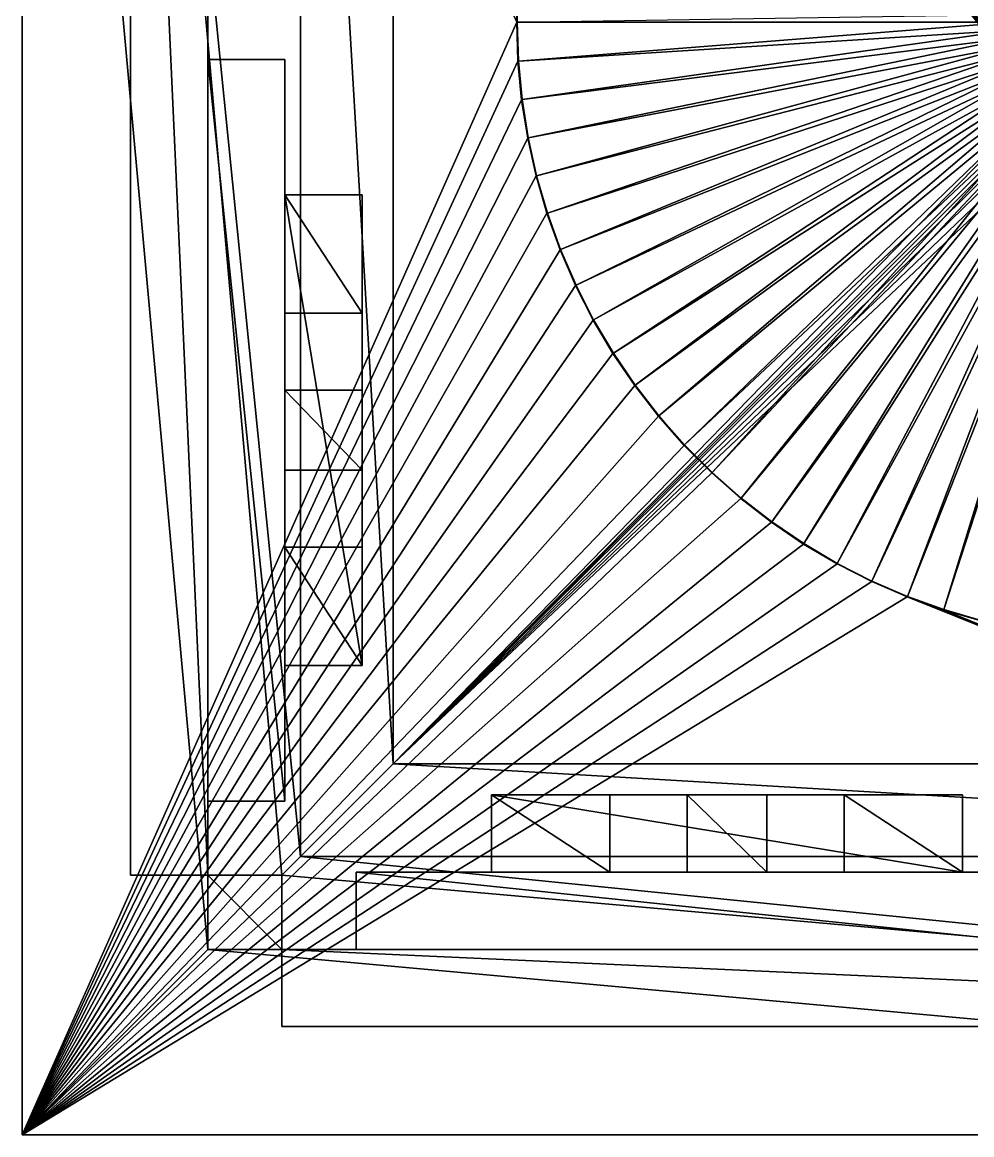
# Model space of a CAD drawing. Header units: metres. Extents: x -2.4 to 26.4, y -2.4 to 26.4.
# Drawn here: x -2.4 to 9.89, y -2.4 to 12 of the extents above; entities that cross this region are included whole.
import ezdxf

# ---------------------------------------------------------------- set-up
doc = ezdxf.new("R2010")
doc.units = ezdxf.units.M

msp = doc.modelspace()

# ---------------------------------------------------------------- linework, layer by layer
for points in [[(-2.4, -2.4), (-2.4, -2.4, 2.4), (-2.4, 26.4)], [(-2.4, 26.4), (-2.4, -2.4, 2.4), (-2.4, 26.4, 2.4)], [(-2.4, -2.4), (-2.4, 26.4), (4, 12)], [(4, 12), (-2.4, 26.4), (4.01579, 12.5023)], [(-2.4, 26.4, 2.4), (-2.4, -2.4, 2.4), (0, 0, 3.6)], [(0, 24, 3.6), (-2.4, 26.4, 2.4), (0, 0, 3.6)], [(0, 0, 3.6), (0, 1.92, 3.6), (0, 24, 3.6)], [(0, 1.92, 3.6), (0, 11.52, 3.6), (0, 24, 3.6)], [(0, 11.52, 3.6), (0, 12.48, 3.6), (0, 24, 3.6)], [(-1, 0.96, 36.742901), (-1, 23.040001, 36.742901), (0, 0.96, 36.742901)], [(0, 0.96, 36.742901), (-1, 23.040001, 36.742901), (0, 23.040001, 36.742901)], [(-1, 23.040001, 40), (-1, 0.96, 40), (0.96, 0.96, 40)], [(1.2, 1.2, 40), (-1, 23.040001, 40), (0.96, 0.96, 40)], [(1.2, 1.2, 40), (1.2, 22.799999, 40), (-1, 23.040001, 40)], [(-1, 0.96, 36.742901), (-1, 0.96, 40), (-1, 23.040001, 36.742901)], [(-1, 23.040001, 36.742901), (-1, 0.96, 40), (-1, 23.040001, 40)], [(0, 23.040001, 36.742901), (0, 11.52, 36.742901), (0, 1.92, 36.742901)], [(0, 23.040001, 36.742901), (0, 1.92, 36.742901), (0, 0.96, 36.742901)], [(0, 12.48, 36.742901), (0, 11.52, 36.742901), (0, 23.040001, 36.742901)], [(1.2, 1.2, 40), (1.2, 1.2, 41.599998), (1.2, 22.799999, 40)], [(1.2, 22.799999, 40), (1.2, 1.2, 41.599998), (1.2, 22.799999, 41.599998)], [(1.2, 22.799999, 41.599998), (1.2, 1.2, 41.599998), (2.4, 2.4, 41.599998)], [(2.4, 2.4, 41.599998), (2.4, 21.6, 41.599998), (1.2, 22.799999, 41.599998)], [(2.4, 2.4, 41.599998), (2.4, 2.4, 43.200001), (2.4, 21.6, 41.599998)], [(2.4, 21.6, 41.599998), (2.4, 2.4, 43.200001), (2.4, 21.6, 43.200001)], [(2.4, 21.6, 43.200001), (2.4, 2.4, 43.200001), (10.7672, 10.9801, 44.594501)], [(10.6491, 11.1427, 44.574799), (10.5979, 11.2292, 44.566299), (2.4, 21.6, 43.200001)], [(2.4, 21.6, 43.200001), (10.7672, 10.9801, 44.594501), (10.7056, 11.0595, 44.584301)], [(10.5523, 11.3188, 44.558701), (2.4, 21.6, 43.200001), (10.5979, 11.2292, 44.566299)], [(10.5124, 11.411, 44.552101), (2.4, 21.6, 43.200001), (10.5523, 11.3188, 44.558701)], [(10.4783, 11.5056, 44.546398), (2.4, 21.6, 43.200001), (10.5124, 11.411, 44.552101)], [(10.4503, 11.6021, 44.541698), (2.4, 21.6, 43.200001), (10.4783, 11.5056, 44.546398)], [(10.4283, 11.7002, 44.538101), (2.4, 21.6, 43.200001), (10.4503, 11.6021, 44.541698)], [(10.4126, 11.7995, 44.5354), (2.4, 21.6, 43.200001), (10.4283, 11.7002, 44.538101)], [(10.4032, 11.8995, 44.533901), (2.4, 21.6, 43.200001), (10.4126, 11.7995, 44.5354)], [(10.4, 12, 44.533298), (2.4, 21.6, 43.200001), (10.4032, 11.8995, 44.533901)], [(10.4032, 12.1005, 44.533901), (2.4, 21.6, 43.200001), (10.4, 12, 44.533298)], [(10.7056, 11.0595, 44.584301), (10.6491, 11.1427, 44.574799), (2.4, 21.6, 43.200001)], [(0, 12.48, 3.6), (0, 11.52, 36.742901), (0, 12.48, 36.742901)], [(0, 11.52, 36.742901), (0, 12.48, 3.6), (0, 11.52, 3.6)], [(4.01579, 12.5023), (4.01579, 12.5023, 33.200001), (4, 12, 33.200001)], [(4, 12), (4.01579, 12.5023), (4, 12, 33.200001)], [(4.01579, 12.5023, 33.200001), (4.00667, 12, 33.200001), (4, 12, 33.200001)], [(4.01579, 12.5023, 33.200001), (4.00667, 12.0001, 33.200001), (4.00667, 12, 33.200001)], [(4.00667, 12.0001, 33.200001), (10.4032, 12.1005, 42.790001), (10.4, 12, 42.790001)], [(-2.4, -2.4), (4, 12), (4.01579, 11.4977)], [(4, 12, 33.200001), (4.01579, 11.4977, 33.200001), (4.01579, 11.4977)], [(4, 12), (4, 12, 33.200001), (4.01579, 11.4977)], [(4.00667, 12, 33.200001), (4.01579, 11.4977, 33.200001), (4, 12, 33.200001)], [(4.00667, 12, 33.200001), (4.00667, 12.0001, 33.200001), (10.4, 12, 42.790001)], [(4.02244, 11.4982, 33.200001), (4.01579, 11.4977, 33.200001), (4.00667, 12, 33.200001)], [(10.4, 12, 42.790001), (4.02244, 11.4982, 33.200001), (4.00667, 12, 33.200001)], [(10.4, 12, 42.790001), (10.4032, 11.8995, 42.790001), (4.02244, 11.4981, 33.200001)], [(4.02244, 11.4982, 33.200001), (10.4, 12, 42.790001), (4.02244, 11.4981, 33.200001)], [(10.4032, 11.8995, 42.790001), (4.06969, 10.9983, 33.200001), (4.02244, 11.4981, 33.200001)], [(4.06969, 10.9983, 33.200001), (10.4032, 11.8995, 42.790001), (4.0697, 10.9982, 33.200001)], [(10.4032, 11.8995, 42.790001), (10.4126, 11.7995, 42.790001), (4.0697, 10.9982, 33.200001)], [(10.4126, 11.7995, 42.790001), (4.14823, 10.5023, 33.200001), (4.0697, 10.9982, 33.200001)], [(4.14823, 10.5023, 33.200001), (10.4126, 11.7995, 42.790001), (4.14825, 10.5022, 33.200001)], [(10.4126, 11.7995, 42.790001), (10.4283, 11.7002, 42.790001), (4.14825, 10.5022, 33.200001)], [(10.4283, 11.7002, 42.790001), (4.25777, 10.0122, 33.200001), (4.14825, 10.5022, 33.200001)], [(4.25777, 10.0122, 33.200001), (10.4283, 11.7002, 42.790001), (4.25779, 10.0121, 33.200001)], [(10.4283, 11.7002, 42.790001), (10.4503, 11.6021, 42.790001), (4.25779, 10.0121, 33.200001)], [(10.4503, 11.6021, 42.790001), (4.39786, 9.53002, 33.200001), (4.25779, 10.0121, 33.200001)], [(4.39786, 9.53002, 33.200001), (10.4503, 11.6021, 42.790001), (4.39789, 9.52992, 33.200001)], [(10.4503, 11.6021, 42.790001), (10.4783, 11.5056, 42.790001), (4.39789, 9.52992, 33.200001)], [(-2.4, -2.4), (4.01579, 11.4977), (4.06308, 10.9973)], [(1, 11.52, 36.742901), (1, 1.92, 36.742901), (0, 11.52, 36.742901)], [(0, 11.52, 36.742901), (1, 1.92, 36.742901), (0, 1.92, 36.742901)], [(1, 11.52, 3.6), (1, 11.52, 36.742901), (0, 11.52, 36.742901)], [(0, 11.52, 3.6), (1, 11.52, 3.6), (0, 11.52, 36.742901)], [(1, 1.92, 3.6), (1, 11.52, 3.6), (0, 11.52, 3.6)], [(0, 1.92, 3.6), (1, 1.92, 3.6), (0, 11.52, 3.6)], [(1, 3.67238, 5.35238), (1, 11.52, 3.6), (1, 1.92, 3.6)], [(1, 9.76762, 5.35238), (1, 11.52, 3.6), (1, 3.67238, 5.35238)], [(1, 11.52, 36.742901), (1, 11.52, 3.6), (1, 9.76762, 11.4476)], [(1, 11.52, 36.742901), (1, 9.76762, 11.4476), (1, 9.76762, 13.2)], [(1, 11.52, 36.742901), (1, 9.76762, 13.2), (1, 9.76762, 19.2952)], [(1, 11.52, 36.742901), (1, 9.76762, 19.2952), (1, 9.76762, 21.0476)], [(1, 11.52, 36.742901), (1, 9.76762, 21.0476), (1, 9.76762, 27.1429)], [(1, 11.52, 36.742901), (1, 5.20413, 34.990501), (1, 1.92, 36.742901)], [(1, 11.52, 36.742901), (1, 6.20413, 34.990501), (1, 5.20413, 34.990501)], [(1, 7.23587, 34.990501), (1, 6.20413, 34.990501), (1, 11.52, 36.742901)], [(1, 11.52, 36.742901), (1, 9.76762, 27.1429), (1, 9.76762, 28.895201)], [(1, 11.52, 36.742901), (1, 9.76762, 28.895201), (1, 9.76762, 31.4429)], [(1, 9.76762, 34.990501), (1, 11.52, 36.742901), (1, 9.76762, 32.442902)], [(1, 11.52, 36.742901), (1, 9.76762, 31.4429), (1, 9.76762, 32.442902)], [(1, 11.52, 36.742901), (1, 9.76762, 34.990501), (1, 8.23587, 34.990501)], [(1, 11.52, 36.742901), (1, 8.23587, 34.990501), (1, 7.23587, 34.990501)], [(1, 9.76762, 11.4476), (1, 11.52, 3.6), (1, 9.76762, 5.35238)], [(4.02244, 11.4982, 33.200001), (4.02244, 11.4981, 33.200001), (4.01579, 11.4977, 33.200001)], [(4.02244, 11.4981, 33.200001), (4.06308, 10.9973, 33.200001), (4.01579, 11.4977, 33.200001)], [(4.01579, 11.4977, 33.200001), (4.06308, 10.9973, 33.200001), (4.06308, 10.9973)], [(4.01579, 11.4977), (4.01579, 11.4977, 33.200001), (4.06308, 10.9973)], [(4.06969, 10.9983, 33.200001), (4.06308, 10.9973, 33.200001), (4.02244, 11.4981, 33.200001)], [(10.4783, 11.5056, 42.790001), (4.56795, 9.05756, 33.200001), (4.39789, 9.52992, 33.200001)], [(4.56795, 9.05756, 33.200001), (10.4783, 11.5056, 42.790001), (4.56799, 9.05746, 33.200001)], [(10.4783, 11.5056, 42.790001), (10.5124, 11.411, 42.790001), (4.56799, 9.05746, 33.200001)], [(10.5124, 11.411, 42.790001), (4.76737, 8.5967, 33.200001), (4.56799, 9.05746, 33.200001)], [(4.76737, 8.5967, 33.200001), (10.5124, 11.411, 42.790001), (4.76742, 8.5966, 33.200001)], [(10.5124, 11.411, 42.790001), (10.5523, 11.3188, 42.790001), (4.76742, 8.5966, 33.200001)], [(10.5523, 11.3188, 42.790001), (4.99534, 8.14928, 33.200001), (4.76742, 8.5966, 33.200001)], [(4.99534, 8.14928, 33.200001), (10.5523, 11.3188, 42.790001), (4.99539, 8.14918, 33.200001)], [(10.5523, 11.3188, 42.790001), (10.5979, 11.2292, 42.790001), (4.99539, 8.14918, 33.200001)], [(10.5979, 11.2292, 42.790001), (5.25095, 7.71705, 33.200001), (4.99539, 8.14918, 33.200001)], [(5.25095, 7.71705, 33.200001), (10.5979, 11.2292, 42.790001), (5.25101, 7.71696, 33.200001)], [(10.5979, 11.2292, 42.790001), (10.6491, 11.1427, 42.790001), (5.25101, 7.71696, 33.200001)], [(10.6491, 11.1427, 42.790001), (5.5332, 7.30172, 33.200001), (5.25101, 7.71696, 33.200001)], [(5.5332, 7.30172, 33.200001), (10.6491, 11.1427, 42.790001), (5.53326, 7.30164, 33.200001)], [(10.6491, 11.1427, 42.790001), (10.7056, 11.0595, 42.790001), (5.53326, 7.30164, 33.200001)], [(-2.4, -2.4), (4.06308, 10.9973), (4.1417, 10.5009)], [(10.7672, 10.9801, 44.594501), (2.4, 2.4, 43.200001), (10.8336, 10.9047, 44.605598)], [(4.06969, 10.9983, 33.200001), (4.0697, 10.9982, 33.200001), (4.06308, 10.9973, 33.200001)], [(4.0697, 10.9982, 33.200001), (4.1417, 10.5009, 33.200001), (4.06308, 10.9973, 33.200001)], [(4.06308, 10.9973, 33.200001), (4.1417, 10.5009, 33.200001), (4.1417, 10.5009)], [(4.06308, 10.9973), (4.06308, 10.9973, 33.200001), (4.1417, 10.5009)], [(4.14823, 10.5023, 33.200001), (4.1417, 10.5009, 33.200001), (4.0697, 10.9982, 33.200001)], [(10.7056, 11.0595, 42.790001), (5.84097, 6.90494, 33.200001), (5.53326, 7.30164, 33.200001)], [(5.84097, 6.90494, 33.200001), (10.7056, 11.0595, 42.790001), (5.84103, 6.90486, 33.200001)], [(10.7056, 11.0595, 42.790001), (10.7672, 10.9801, 42.790001), (5.84103, 6.90486, 33.200001)], [(10.7672, 10.9801, 42.790001), (6.17304, 6.52827, 33.200001), (5.84103, 6.90486, 33.200001)], [(6.17304, 6.52827, 33.200001), (10.7672, 10.9801, 42.790001), (6.17311, 6.52819, 33.200001)], [(10.7672, 10.9801, 42.790001), (10.8336, 10.9047, 42.790001), (6.17311, 6.52819, 33.200001)], [(10.8336, 10.9047, 44.605598), (2.4, 2.4, 43.200001), (10.8692, 10.8692, 44.6115)], [(10.8692, 10.8692, 44.6115), (2.4, 2.4, 43.200001), (10.9047, 10.8336, 44.605598)], [(10.9047, 10.8336, 44.605598), (2.4, 2.4, 43.200001), (10.9801, 10.7672, 44.594501)], [(10.8336, 10.9047, 42.790001), (6.52819, 6.17311, 33.200001), (6.17311, 6.52819, 33.200001)], [(10.9047, 10.8336, 42.790001), (6.52819, 6.17311, 33.200001), (10.8336, 10.9047, 42.790001)], [(10.9047, 10.8336, 42.790001), (6.90478, 5.8411, 33.200001), (6.52819, 6.17311, 33.200001)], [(10.9047, 10.8336, 42.790001), (6.90486, 5.84103, 33.200001), (6.90478, 5.8411, 33.200001)], [(10.9801, 10.7672, 42.790001), (6.90486, 5.84103, 33.200001), (10.9047, 10.8336, 42.790001)], [(10.9801, 10.7672, 44.594501), (2.4, 2.4, 43.200001), (11.0595, 10.7056, 44.584301)], [(11.0595, 10.7056, 44.584301), (2.4, 2.4, 43.200001), (11.1427, 10.6491, 44.574799)], [(10.9801, 10.7672, 42.790001), (7.30155, 5.53332, 33.200001), (6.90486, 5.84103, 33.200001)], [(10.9801, 10.7672, 42.790001), (7.30164, 5.53326, 33.200001), (7.30155, 5.53332, 33.200001)], [(11.0595, 10.7056, 42.790001), (7.30164, 5.53326, 33.200001), (10.9801, 10.7672, 42.790001)], [(11.0595, 10.7056, 42.790001), (7.71687, 5.25106, 33.200001), (7.30164, 5.53326, 33.200001)], [(11.0595, 10.7056, 42.790001), (7.71696, 5.25101, 33.200001), (7.71687, 5.25106, 33.200001)], [(11.1427, 10.6491, 42.790001), (7.71696, 5.25101, 33.200001), (11.0595, 10.7056, 42.790001)], [(11.1427, 10.6491, 44.574799), (2.4, 2.4, 43.200001), (21.6, 2.4, 43.200001)], [(11.1427, 10.6491, 42.790001), (8.14909, 4.99544, 33.200001), (7.71696, 5.25101, 33.200001)], [(11.1427, 10.6491, 42.790001), (8.14918, 4.99539, 33.200001), (8.14909, 4.99544, 33.200001)], [(11.2292, 10.5979, 42.790001), (8.14918, 4.99539, 33.200001), (11.1427, 10.6491, 42.790001)], [(11.2292, 10.5979, 42.790001), (8.59651, 4.76746, 33.200001), (8.14918, 4.99539, 33.200001)], [(11.2292, 10.5979, 42.790001), (8.5966, 4.76742, 33.200001), (8.59651, 4.76746, 33.200001)], [(11.3188, 10.5523, 42.790001), (8.5966, 4.76742, 33.200001), (11.2292, 10.5979, 42.790001)], [(11.3188, 10.5523, 42.790001), (9.05736, 4.56803, 33.200001), (8.5966, 4.76742, 33.200001)], [(11.3188, 10.5523, 42.790001), (9.05746, 4.56799, 33.200001), (9.05736, 4.56803, 33.200001)], [(11.411, 10.5124, 42.790001), (9.05746, 4.56799, 33.200001), (11.3188, 10.5523, 42.790001)], [(11.411, 10.5124, 42.790001), (9.52983, 4.39792, 33.200001), (9.05746, 4.56799, 33.200001)], [(11.411, 10.5124, 42.790001), (9.52992, 4.39789, 33.200001), (9.52983, 4.39792, 33.200001)], [(11.5056, 10.4783, 42.790001), (9.52992, 4.39789, 33.200001), (11.411, 10.5124, 42.790001)], [(-2.4, -2.4), (4.1417, 10.5009), (4.25134, 10.0105)], [(4.14823, 10.5023, 33.200001), (4.14825, 10.5022, 33.200001), (4.1417, 10.5009, 33.200001)], [(4.14825, 10.5022, 33.200001), (4.25134, 10.0105, 33.200001), (4.1417, 10.5009, 33.200001)], [(4.1417, 10.5009, 33.200001), (4.25134, 10.0105, 33.200001), (4.25134, 10.0105)], [(4.1417, 10.5009), (4.1417, 10.5009, 33.200001), (4.25134, 10.0105)], [(4.25777, 10.0122, 33.200001), (4.25134, 10.0105, 33.200001), (4.14825, 10.5022, 33.200001)], [(11.5056, 10.4783, 42.790001), (10.012, 4.25782, 33.200001), (9.52992, 4.39789, 33.200001)], [(-2.4, -2.4), (4.25134, 10.0105), (4.39155, 9.52786)], [(4.25777, 10.0122, 33.200001), (4.25779, 10.0121, 33.200001), (4.25134, 10.0105, 33.200001)], [(4.25779, 10.0121, 33.200001), (4.39155, 9.52786, 33.200001), (4.25134, 10.0105, 33.200001)], [(4.25134, 10.0105, 33.200001), (4.39155, 9.52786, 33.200001), (4.39155, 9.52786)], [(4.25134, 10.0105), (4.25134, 10.0105, 33.200001), (4.39155, 9.52786)], [(4.39786, 9.53002, 33.200001), (4.39155, 9.52786, 33.200001), (4.25779, 10.0121, 33.200001)], [(1, 9.76762, 13.2), (1, 9.76762, 11.4476), (1, 3.67238, 13.2)], [(1, 9.76762, 21.0476), (1, 3.67238, 19.2952), (1, 3.67238, 21.0476)], [(1, 9.76762, 21.0476), (1, 9.76762, 19.2952), (1, 3.67238, 19.2952)], [(1, 3.67238, 27.1429), (1, 7.23587, 28.895201), (1, 9.76762, 27.1429)], [(1, 8.23587, 28.895201), (1, 9.76762, 27.1429), (1, 7.23587, 28.895201)], [(1, 8.23587, 32.442902), (1, 9.76762, 31.4429), (1, 7.23587, 32.442902)], [(1, 9.76762, 31.4429), (1, 8.23587, 31.4429), (1, 7.23587, 32.442902)], [(1, 9.76762, 32.442902), (1, 9.76762, 31.4429), (1, 8.23587, 32.442902)], [(1, 9.76762, 28.895201), (1, 9.76762, 27.1429), (1, 8.23587, 28.895201)], [(1, 3.67238, 11.4476), (1, 3.67238, 13.2), (1, 9.76762, 11.4476)], [(2, 3.67238, 5.35238), (2, 9.76762, 5.35238), (1, 9.76762, 5.35238)], [(1, 3.67238, 5.35238), (2, 3.67238, 5.35238), (1, 9.76762, 5.35238)], [(2, 9.76762, 11.4476), (2, 3.67238, 11.4476), (1, 9.76762, 11.4476)], [(1, 9.76762, 11.4476), (2, 3.67238, 11.4476), (1, 3.67238, 11.4476)], [(2, 9.76762, 5.35238), (2, 9.76762, 11.4476), (1, 9.76762, 11.4476)], [(1, 9.76762, 5.35238), (2, 9.76762, 5.35238), (1, 9.76762, 11.4476)], [(2, 3.67238, 13.2), (2, 9.76762, 13.2), (1, 9.76762, 13.2)], [(1, 3.67238, 13.2), (2, 3.67238, 13.2), (1, 9.76762, 13.2)], [(2, 9.76762, 19.2952), (2, 3.67238, 19.2952), (1, 9.76762, 19.2952)], [(1, 9.76762, 19.2952), (2, 3.67238, 19.2952), (1, 3.67238, 19.2952)], [(2, 9.76762, 13.2), (2, 9.76762, 19.2952), (1, 9.76762, 19.2952)], [(1, 9.76762, 13.2), (2, 9.76762, 13.2), (1, 9.76762, 19.2952)], [(2, 3.67238, 21.0476), (2, 9.76762, 21.0476), (1, 9.76762, 21.0476)], [(1, 3.67238, 21.0476), (2, 3.67238, 21.0476), (1, 9.76762, 21.0476)], [(2, 9.76762, 27.1429), (2, 3.67238, 27.1429), (1, 9.76762, 27.1429)], [(1, 9.76762, 27.1429), (2, 3.67238, 27.1429), (1, 3.67238, 27.1429)], [(2, 9.76762, 21.0476), (2, 9.76762, 27.1429), (1, 9.76762, 27.1429)], [(1, 9.76762, 21.0476), (2, 9.76762, 21.0476), (1, 9.76762, 27.1429)], [(2, 8.23587, 28.895201), (2, 9.76762, 28.895201), (1, 9.76762, 28.895201)], [(1, 8.23587, 28.895201), (2, 8.23587, 28.895201), (1, 9.76762, 28.895201)], [(1, 8.23587, 31.4429), (1, 9.76762, 31.4429), (2, 8.23587, 31.4429)], [(2, 8.23587, 31.4429), (1, 9.76762, 31.4429), (2, 9.76762, 31.4429)], [(2, 9.76762, 28.895201), (2, 9.76762, 31.4429), (1, 9.76762, 31.4429)], [(1, 9.76762, 28.895201), (2, 9.76762, 28.895201), (1, 9.76762, 31.4429)], [(1, 9.76762, 32.442902), (1, 8.23587, 32.442902), (2, 8.23587, 32.442902)], [(2, 9.76762, 32.442902), (1, 9.76762, 32.442902), (2, 8.23587, 32.442902)], [(2, 9.76762, 34.990501), (2, 8.23587, 34.990501), (1, 9.76762, 34.990501)], [(1, 9.76762, 34.990501), (2, 8.23587, 34.990501), (1, 8.23587, 34.990501)], [(2, 9.76762, 32.442902), (2, 9.76762, 34.990501), (1, 9.76762, 34.990501)], [(1, 9.76762, 32.442902), (2, 9.76762, 32.442902), (1, 9.76762, 34.990501)], [(2, 9.76762, 11.4476), (2, 9.76762, 5.35238), (2, 3.67238, 11.4476)], [(2, 3.67238, 11.4476), (2, 9.76762, 5.35238), (2, 3.67238, 5.35238)], [(2, 9.76762, 19.2952), (2, 9.76762, 13.2), (2, 3.67238, 19.2952)], [(2, 3.67238, 19.2952), (2, 9.76762, 13.2), (2, 3.67238, 13.2)], [(2, 9.76762, 27.1429), (2, 9.76762, 21.0476), (2, 3.67238, 27.1429)], [(2, 3.67238, 27.1429), (2, 9.76762, 21.0476), (2, 3.67238, 21.0476)], [(2, 9.76762, 31.4429), (2, 9.76762, 28.895201), (2, 8.23587, 31.4429)], [(2, 8.23587, 31.4429), (2, 9.76762, 28.895201), (2, 8.23587, 28.895201)], [(2, 9.76762, 34.990501), (2, 9.76762, 32.442902), (2, 8.23587, 34.990501)], [(2, 8.23587, 34.990501), (2, 9.76762, 32.442902), (2, 8.23587, 32.442902)], [(-2.4, -2.4), (4.39155, 9.52786), (4.56179, 9.055)], [(4.39786, 9.53002, 33.200001), (4.39789, 9.52992, 33.200001), (4.39155, 9.52786, 33.200001)], [(4.39789, 9.52992, 33.200001), (4.56179, 9.055, 33.200001), (4.39155, 9.52786, 33.200001)], [(4.39155, 9.52786, 33.200001), (4.56179, 9.055, 33.200001), (4.56179, 9.055)], [(4.39155, 9.52786), (4.39155, 9.52786, 33.200001), (4.56179, 9.055)], [(4.56795, 9.05756, 33.200001), (4.56179, 9.055, 33.200001), (4.39789, 9.52992, 33.200001)], [(-2.4, -2.4), (4.56179, 9.055), (4.76138, 8.59377)], [(4.56795, 9.05756, 33.200001), (4.56799, 9.05746, 33.200001), (4.56179, 9.055, 33.200001)], [(4.56799, 9.05746, 33.200001), (4.76138, 8.59377, 33.200001), (4.56179, 9.055, 33.200001)], [(4.56179, 9.055, 33.200001), (4.76138, 8.59377, 33.200001), (4.76138, 8.59377)], [(4.56179, 9.055), (4.56179, 9.055, 33.200001), (4.76138, 8.59377)], [(4.76737, 8.5967, 33.200001), (4.76138, 8.59377, 33.200001), (4.56799, 9.05746, 33.200001)], [(-2.4, -2.4), (4.76138, 8.59377), (4.98955, 8.14597)], [(4.76737, 8.5967, 33.200001), (4.76742, 8.5966, 33.200001), (4.76138, 8.59377, 33.200001)], [(4.76742, 8.5966, 33.200001), (4.98955, 8.14597, 33.200001), (4.76138, 8.59377, 33.200001)], [(4.76138, 8.59377, 33.200001), (4.98955, 8.14597, 33.200001), (4.98955, 8.14597)], [(4.76138, 8.59377), (4.76138, 8.59377, 33.200001), (4.98955, 8.14597)], [(4.99534, 8.14928, 33.200001), (4.98955, 8.14597, 33.200001), (4.76742, 8.5966, 33.200001)], [(1, 8.23587, 28.895201), (1, 7.23587, 32.442902), (1, 8.23587, 31.4429)], [(1, 8.23587, 32.442902), (1, 7.23587, 32.442902), (1, 8.23587, 34.990501)], [(1, 8.23587, 28.895201), (1, 7.23587, 31.4429), (1, 7.23587, 32.442902)], [(1, 7.23587, 31.4429), (1, 8.23587, 28.895201), (1, 7.23587, 28.895201)], [(1, 8.23587, 34.990501), (1, 7.23587, 32.442902), (1, 7.23587, 34.990501)], [(1, 8.23587, 28.895201), (1, 8.23587, 31.4429), (2, 8.23587, 28.895201)], [(2, 8.23587, 28.895201), (1, 8.23587, 31.4429), (2, 8.23587, 31.4429)], [(1, 8.23587, 32.442902), (1, 8.23587, 34.990501), (2, 8.23587, 32.442902)], [(2, 8.23587, 32.442902), (1, 8.23587, 34.990501), (2, 8.23587, 34.990501)], [(-2.4, -2.4), (4.98955, 8.14597), (5.24538, 7.71339)], [(4.99534, 8.14928, 33.200001), (4.99539, 8.14918, 33.200001), (4.98955, 8.14597, 33.200001)], [(4.99539, 8.14918, 33.200001), (5.24538, 7.71339, 33.200001), (4.98955, 8.14597, 33.200001)], [(4.98955, 8.14597, 33.200001), (5.24538, 7.71339, 33.200001), (5.24538, 7.71339)], [(4.98955, 8.14597), (4.98955, 8.14597, 33.200001), (5.24538, 7.71339)], [(5.25095, 7.71705, 33.200001), (5.24538, 7.71339, 33.200001), (4.99539, 8.14918, 33.200001)], [(-2.4, -2.4), (5.24538, 7.71339), (5.52786, 7.29772)], [(5.25095, 7.71705, 33.200001), (5.25101, 7.71696, 33.200001), (5.24538, 7.71339, 33.200001)], [(5.25101, 7.71696, 33.200001), (5.52786, 7.29772, 33.200001), (5.24538, 7.71339, 33.200001)], [(5.24538, 7.71339, 33.200001), (5.52786, 7.29772, 33.200001), (5.52786, 7.29772)], [(5.24538, 7.71339), (5.24538, 7.71339, 33.200001), (5.52786, 7.29772)], [(5.5332, 7.30172, 33.200001), (5.52786, 7.29772, 33.200001), (5.25101, 7.71696, 33.200001)], [(-2.4, -2.4), (5.52786, 7.29772), (5.83589, 6.90061)], [(1, 7.23587, 32.442902), (1, 7.23587, 31.4429), (1, 6.20413, 32.442902)], [(1, 6.20413, 31.4429), (1, 6.20413, 32.442902), (1, 7.23587, 31.4429)], [(1, 3.67238, 27.1429), (1, 6.20413, 28.895201), (1, 7.23587, 28.895201)], [(2, 6.20413, 28.895201), (2, 7.23587, 28.895201), (1, 7.23587, 28.895201)], [(1, 6.20413, 28.895201), (2, 6.20413, 28.895201), (1, 7.23587, 28.895201)], [(1, 6.20413, 31.4429), (1, 7.23587, 31.4429), (2, 6.20413, 31.4429)], [(2, 6.20413, 31.4429), (1, 7.23587, 31.4429), (2, 7.23587, 31.4429)], [(1, 7.23587, 31.4429), (1, 7.23587, 28.895201), (2, 7.23587, 28.895201)], [(2, 7.23587, 31.4429), (1, 7.23587, 31.4429), (2, 7.23587, 28.895201)], [(1, 7.23587, 32.442902), (1, 6.20413, 32.442902), (2, 6.20413, 32.442902)], [(2, 7.23587, 32.442902), (1, 7.23587, 32.442902), (2, 6.20413, 32.442902)], [(2, 7.23587, 34.990501), (2, 6.20413, 34.990501), (1, 7.23587, 34.990501)], [(1, 7.23587, 34.990501), (2, 6.20413, 34.990501), (1, 6.20413, 34.990501)], [(1, 7.23587, 34.990501), (1, 7.23587, 32.442902), (2, 7.23587, 32.442902)], [(2, 7.23587, 34.990501), (1, 7.23587, 34.990501), (2, 7.23587, 32.442902)], [(2, 7.23587, 31.4429), (2, 7.23587, 28.895201), (2, 6.20413, 31.4429)], [(2, 6.20413, 31.4429), (2, 7.23587, 28.895201), (2, 6.20413, 28.895201)], [(2, 7.23587, 34.990501), (2, 7.23587, 32.442902), (2, 6.20413, 34.990501)], [(2, 6.20413, 34.990501), (2, 7.23587, 32.442902), (2, 6.20413, 32.442902)], [(5.5332, 7.30172, 33.200001), (5.53326, 7.30164, 33.200001), (5.52786, 7.29772, 33.200001)], [(5.53326, 7.30164, 33.200001), (5.83589, 6.90061, 33.200001), (5.52786, 7.29772, 33.200001)], [(5.52786, 7.29772, 33.200001), (5.83589, 6.90061, 33.200001), (5.83589, 6.90061)], [(5.52786, 7.29772), (5.52786, 7.29772, 33.200001), (5.83589, 6.90061)], [(5.84097, 6.90494, 33.200001), (5.83589, 6.90061, 33.200001), (5.53326, 7.30164, 33.200001)], [(-2.4, -2.4), (5.83589, 6.90061), (6.16825, 6.52362)], [(5.84097, 6.90494, 33.200001), (5.84103, 6.90486, 33.200001), (5.83589, 6.90061, 33.200001)], [(5.84103, 6.90486, 33.200001), (6.16825, 6.52362, 33.200001), (5.83589, 6.90061, 33.200001)], [(5.83589, 6.90061, 33.200001), (6.16825, 6.52362, 33.200001), (6.16825, 6.52362)], [(5.83589, 6.90061), (5.83589, 6.90061, 33.200001), (6.16825, 6.52362)], [(6.17304, 6.52827, 33.200001), (6.16825, 6.52362, 33.200001), (5.84103, 6.90486, 33.200001)], [(-2.4, -2.4), (6.16825, 6.52362), (6.52362, 6.16825)], [(6.17304, 6.52827, 33.200001), (6.17311, 6.52819, 33.200001), (6.16825, 6.52362, 33.200001)], [(6.17311, 6.52819, 33.200001), (6.52362, 6.16825, 33.200001), (6.16825, 6.52362, 33.200001)], [(6.52362, 6.16825, 33.200001), (6.52362, 6.16825), (6.16825, 6.52362, 33.200001)], [(6.16825, 6.52362, 33.200001), (6.52362, 6.16825), (6.16825, 6.52362)], [(6.52819, 6.17311, 33.200001), (6.52362, 6.16825, 33.200001), (6.17311, 6.52819, 33.200001)], [(1, 3.67238, 27.1429), (1, 5.20413, 28.895201), (1, 6.20413, 28.895201)], [(1, 5.20413, 34.990501), (1, 6.20413, 32.442902), (1, 6.20413, 31.4429)], [(1, 6.20413, 28.895201), (1, 5.20413, 31.4429), (1, 5.20413, 32.442902)], [(1, 5.20413, 34.990501), (1, 6.20413, 31.4429), (1, 5.20413, 32.442902)], [(1, 6.20413, 28.895201), (1, 5.20413, 32.442902), (1, 6.20413, 31.4429)], [(1, 6.20413, 32.442902), (1, 5.20413, 34.990501), (1, 6.20413, 34.990501)], [(1, 5.20413, 31.4429), (1, 6.20413, 28.895201), (1, 5.20413, 28.895201)], [(1, 6.20413, 28.895201), (1, 6.20413, 31.4429), (2, 6.20413, 28.895201)], [(2, 6.20413, 28.895201), (1, 6.20413, 31.4429), (2, 6.20413, 31.4429)], [(1, 6.20413, 32.442902), (1, 6.20413, 34.990501), (2, 6.20413, 32.442902)], [(2, 6.20413, 32.442902), (1, 6.20413, 34.990501), (2, 6.20413, 34.990501)], [(-2.4, -2.4), (6.52362, 6.16825), (6.90061, 5.83589)], [(6.52819, 6.17311, 33.200001), (6.90061, 5.83589, 33.200001), (6.52362, 6.16825, 33.200001)], [(6.90061, 5.83589, 33.200001), (6.90061, 5.83589), (6.52362, 6.16825, 33.200001)], [(6.52362, 6.16825, 33.200001), (6.90061, 5.83589), (6.52362, 6.16825)], [(6.90478, 5.8411, 33.200001), (6.90061, 5.83589, 33.200001), (6.52819, 6.17311, 33.200001)], [(-2.4, -2.4), (6.90061, 5.83589), (7.29772, 5.52786)], [(6.90478, 5.8411, 33.200001), (6.90486, 5.84103, 33.200001), (6.90061, 5.83589, 33.200001)], [(6.90486, 5.84103, 33.200001), (7.29772, 5.52786, 33.200001), (6.90061, 5.83589, 33.200001)], [(7.29772, 5.52786, 33.200001), (7.29772, 5.52786), (6.90061, 5.83589, 33.200001)], [(6.90061, 5.83589, 33.200001), (7.29772, 5.52786), (6.90061, 5.83589)], [(7.30155, 5.53332, 33.200001), (7.29772, 5.52786, 33.200001), (6.90486, 5.84103, 33.200001)], [(-2.4, -2.4), (7.29772, 5.52786), (7.71339, 5.24538)], [(7.30155, 5.53332, 33.200001), (7.30164, 5.53326, 33.200001), (7.29772, 5.52786, 33.200001)], [(7.30164, 5.53326, 33.200001), (7.71339, 5.24538, 33.200001), (7.29772, 5.52786, 33.200001)], [(7.71339, 5.24538, 33.200001), (7.71339, 5.24538), (7.29772, 5.52786, 33.200001)], [(7.29772, 5.52786, 33.200001), (7.71339, 5.24538), (7.29772, 5.52786)], [(7.71687, 5.25106, 33.200001), (7.71339, 5.24538, 33.200001), (7.30164, 5.53326, 33.200001)], [(-2.4, -2.4), (7.71339, 5.24538), (8.14597, 4.98955)], [(1, 3.67238, 27.1429), (1, 3.67238, 28.895201), (1, 5.20413, 28.895201)], [(1, 3.67238, 31.4429), (1, 3.67238, 32.442902), (1, 5.20413, 31.4429)], [(1, 5.20413, 34.990501), (1, 3.67238, 34.990501), (1, 1.92, 36.742901)], [(1, 5.20413, 32.442902), (1, 5.20413, 31.4429), (1, 3.67238, 32.442902)], [(2, 3.67238, 28.895201), (2, 5.20413, 28.895201), (1, 5.20413, 28.895201)], [(1, 3.67238, 28.895201), (2, 3.67238, 28.895201), (1, 5.20413, 28.895201)], [(1, 3.67238, 31.4429), (1, 5.20413, 31.4429), (2, 3.67238, 31.4429)], [(2, 3.67238, 31.4429), (1, 5.20413, 31.4429), (2, 5.20413, 31.4429)], [(1, 5.20413, 31.4429), (1, 5.20413, 28.895201), (2, 5.20413, 28.895201)], [(2, 5.20413, 31.4429), (1, 5.20413, 31.4429), (2, 5.20413, 28.895201)], [(1, 5.20413, 32.442902), (1, 3.67238, 32.442902), (2, 3.67238, 32.442902)], [(2, 5.20413, 32.442902), (1, 5.20413, 32.442902), (2, 3.67238, 32.442902)], [(2, 5.20413, 34.990501), (2, 3.67238, 34.990501), (1, 5.20413, 34.990501)], [(1, 5.20413, 34.990501), (2, 3.67238, 34.990501), (1, 3.67238, 34.990501)], [(1, 5.20413, 34.990501), (1, 5.20413, 32.442902), (2, 5.20413, 32.442902)], [(2, 5.20413, 34.990501), (1, 5.20413, 34.990501), (2, 5.20413, 32.442902)], [(2, 5.20413, 31.4429), (2, 5.20413, 28.895201), (2, 3.67238, 31.4429)], [(2, 3.67238, 31.4429), (2, 5.20413, 28.895201), (2, 3.67238, 28.895201)], [(2, 5.20413, 34.990501), (2, 5.20413, 32.442902), (2, 3.67238, 34.990501)], [(2, 3.67238, 34.990501), (2, 5.20413, 32.442902), (2, 3.67238, 32.442902)], [(7.71687, 5.25106, 33.200001), (7.71696, 5.25101, 33.200001), (7.71339, 5.24538, 33.200001)], [(7.71696, 5.25101, 33.200001), (8.14597, 4.98955, 33.200001), (7.71339, 5.24538, 33.200001)], [(8.14597, 4.98955, 33.200001), (8.14597, 4.98955), (7.71339, 5.24538, 33.200001)], [(7.71339, 5.24538, 33.200001), (8.14597, 4.98955), (7.71339, 5.24538)], [(8.14909, 4.99544, 33.200001), (8.14597, 4.98955, 33.200001), (7.71696, 5.25101, 33.200001)], [(-2.4, -2.4), (8.14597, 4.98955), (8.59377, 4.76138)], [(8.14909, 4.99544, 33.200001), (8.14918, 4.99539, 33.200001), (8.14597, 4.98955, 33.200001)], [(8.14918, 4.99539, 33.200001), (8.59377, 4.76138, 33.200001), (8.14597, 4.98955, 33.200001)], [(8.59377, 4.76138, 33.200001), (8.59377, 4.76138), (8.14597, 4.98955, 33.200001)], [(8.14597, 4.98955, 33.200001), (8.59377, 4.76138), (8.14597, 4.98955)], [(8.59651, 4.76746, 33.200001), (8.59377, 4.76138, 33.200001), (8.14918, 4.99539, 33.200001)], [(-2.4, -2.4), (8.59377, 4.76138), (9.055, 4.56179)], [(8.59651, 4.76746, 33.200001), (8.5966, 4.76742, 33.200001), (8.59377, 4.76138, 33.200001)], [(8.5966, 4.76742, 33.200001), (9.055, 4.56179, 33.200001), (8.59377, 4.76138, 33.200001)], [(9.055, 4.56179, 33.200001), (9.055, 4.56179), (8.59377, 4.76138, 33.200001)], [(8.59377, 4.76138, 33.200001), (9.055, 4.56179), (8.59377, 4.76138)], [(9.05736, 4.56803, 33.200001), (9.055, 4.56179, 33.200001), (8.5966, 4.76742, 33.200001)], [(-2.4, -2.4), (9.055, 4.56179), (26.4, -2.4)], [(9.05736, 4.56803, 33.200001), (9.05746, 4.56799, 33.200001), (9.055, 4.56179, 33.200001)], [(9.05746, 4.56799, 33.200001), (9.52786, 4.39155, 33.200001), (9.055, 4.56179, 33.200001)], [(9.52786, 4.39155), (26.4, -2.4), (9.055, 4.56179)], [(9.52786, 4.39155, 33.200001), (9.52786, 4.39155), (9.055, 4.56179, 33.200001)], [(9.055, 4.56179, 33.200001), (9.52786, 4.39155), (9.055, 4.56179)], [(9.52983, 4.39792, 33.200001), (9.52786, 4.39155, 33.200001), (9.05746, 4.56799, 33.200001)], [(9.52983, 4.39792, 33.200001), (9.52992, 4.39789, 33.200001), (9.52786, 4.39155, 33.200001)], [(9.52992, 4.39789, 33.200001), (10.0105, 4.25134, 33.200001), (9.52786, 4.39155, 33.200001)], [(10.0105, 4.25134), (26.4, -2.4), (9.52786, 4.39155)], [(10.0105, 4.25134, 33.200001), (10.0105, 4.25134), (9.52786, 4.39155, 33.200001)], [(9.52786, 4.39155, 33.200001), (10.0105, 4.25134), (9.52786, 4.39155)], [(10.012, 4.25782, 33.200001), (10.0105, 4.25134, 33.200001), (9.52992, 4.39789, 33.200001)], [(1, 1.92, 36.742901), (1, 3.67238, 5.35238), (1, 1.92, 3.6)], [(1, 3.67238, 32.442902), (1, 1.92, 36.742901), (1, 3.67238, 34.990501)], [(1, 1.92, 36.742901), (1, 3.67238, 11.4476), (1, 3.67238, 5.35238)], [(1, 3.67238, 28.895201), (1, 1.92, 36.742901), (1, 3.67238, 31.4429)], [(1, 1.92, 36.742901), (1, 3.67238, 13.2), (1, 3.67238, 11.4476)], [(1, 1.92, 36.742901), (1, 3.67238, 19.2952), (1, 3.67238, 13.2)], [(1, 1.92, 36.742901), (1, 3.67238, 21.0476), (1, 3.67238, 19.2952)], [(1, 1.92, 36.742901), (1, 3.67238, 27.1429), (1, 3.67238, 21.0476)], [(1, 1.92, 36.742901), (1, 3.67238, 28.895201), (1, 3.67238, 27.1429)], [(1, 3.67238, 31.4429), (1, 1.92, 36.742901), (1, 3.67238, 32.442902)], [(2, 3.67238, 11.4476), (2, 3.67238, 5.35238), (1, 3.67238, 11.4476)], [(1, 3.67238, 11.4476), (2, 3.67238, 5.35238), (1, 3.67238, 5.35238)], [(2, 3.67238, 19.2952), (2, 3.67238, 13.2), (1, 3.67238, 19.2952)], [(1, 3.67238, 19.2952), (2, 3.67238, 13.2), (1, 3.67238, 13.2)], [(2, 3.67238, 27.1429), (2, 3.67238, 21.0476), (1, 3.67238, 27.1429)], [(1, 3.67238, 27.1429), (2, 3.67238, 21.0476), (1, 3.67238, 21.0476)], [(2, 3.67238, 31.4429), (2, 3.67238, 28.895201), (1, 3.67238, 31.4429)], [(1, 3.67238, 31.4429), (2, 3.67238, 28.895201), (1, 3.67238, 28.895201)], [(2, 3.67238, 34.990501), (2, 3.67238, 32.442902), (1, 3.67238, 34.990501)], [(1, 3.67238, 34.990501), (2, 3.67238, 32.442902), (1, 3.67238, 32.442902)], [(2.4, 2.4, 41.599998), (1.2, 1.2, 41.599998), (22.799999, 1.2, 41.599998)], [(21.6, 2.4, 41.599998), (2.4, 2.4, 41.599998), (22.799999, 1.2, 41.599998)], [(2.4, 2.4, 43.200001), (2.4, 2.4, 41.599998), (21.6, 2.4, 41.599998)], [(21.6, 2.4, 43.200001), (2.4, 2.4, 43.200001), (21.6, 2.4, 41.599998)], [(0, 1.92, 3.6), (0, 0.96, 36.742901), (0, 1.92, 36.742901)], [(0, 0, 3.6), (0, 0.96, 36.742901), (0, 1.92, 3.6)], [(1, 1.92, 36.742901), (1, 1.92, 3.6), (0, 1.92, 36.742901)], [(0, 1.92, 36.742901), (1, 1.92, 3.6), (0, 1.92, 3.6)], [(3.67238, 2, 5.35238), (3.67238, 2, 11.4476), (3.67238, 1, 11.4476)], [(3.67238, 1, 5.35238), (3.67238, 2, 5.35238), (3.67238, 1, 11.4476)], [(9.76762, 2, 11.4476), (9.76762, 1, 11.4476), (3.67238, 2, 11.4476)], [(3.67238, 2, 11.4476), (9.76762, 1, 11.4476), (3.67238, 1, 11.4476)], [(9.76762, 1, 5.35238), (9.76762, 2, 5.35238), (3.67238, 2, 5.35238)], [(3.67238, 1, 5.35238), (9.76762, 1, 5.35238), (3.67238, 2, 5.35238)], [(3.67238, 2, 13.2), (3.67238, 2, 19.2952), (3.67238, 1, 19.2952)], [(3.67238, 1, 13.2), (3.67238, 2, 13.2), (3.67238, 1, 19.2952)], [(9.76762, 2, 19.2952), (9.76762, 1, 19.2952), (3.67238, 2, 19.2952)], [(3.67238, 2, 19.2952), (9.76762, 1, 19.2952), (3.67238, 1, 19.2952)], [(9.76762, 1, 13.2), (9.76762, 2, 13.2), (3.67238, 2, 13.2)], [(3.67238, 1, 13.2), (9.76762, 1, 13.2), (3.67238, 2, 13.2)], [(3.67238, 2, 21.0476), (3.67238, 2, 27.1429), (3.67238, 1, 27.1429)], [(3.67238, 1, 21.0476), (3.67238, 2, 21.0476), (3.67238, 1, 27.1429)], [(9.76762, 2, 27.1429), (9.76762, 1, 27.1429), (3.67238, 2, 27.1429)], [(3.67238, 2, 27.1429), (9.76762, 1, 27.1429), (3.67238, 1, 27.1429)], [(9.76762, 1, 21.0476), (9.76762, 2, 21.0476), (3.67238, 2, 21.0476)], [(3.67238, 1, 21.0476), (9.76762, 1, 21.0476), (3.67238, 2, 21.0476)], [(3.67238, 2, 28.895201), (3.67238, 2, 31.4429), (3.67238, 1, 31.4429)], [(3.67238, 1, 28.895201), (3.67238, 2, 28.895201), (3.67238, 1, 31.4429)], [(3.67238, 1, 31.4429), (3.67238, 2, 31.4429), (5.20413, 1, 31.4429)], [(5.20413, 1, 31.4429), (3.67238, 2, 31.4429), (5.20413, 2, 31.4429)], [(5.20413, 1, 28.895201), (5.20413, 2, 28.895201), (3.67238, 2, 28.895201)], [(3.67238, 1, 28.895201), (5.20413, 1, 28.895201), (3.67238, 2, 28.895201)], [(3.67238, 2, 32.442902), (3.67238, 2, 34.990501), (3.67238, 1, 34.990501)], [(3.67238, 1, 32.442902), (3.67238, 2, 32.442902), (3.67238, 1, 34.990501)], [(5.20413, 2, 34.990501), (5.20413, 1, 34.990501), (3.67238, 2, 34.990501)], [(3.67238, 2, 34.990501), (5.20413, 1, 34.990501), (3.67238, 1, 34.990501)], [(3.67238, 2, 32.442902), (3.67238, 1, 32.442902), (5.20413, 1, 32.442902)], [(5.20413, 2, 32.442902), (3.67238, 2, 32.442902), (5.20413, 1, 32.442902)], [(9.76762, 2, 5.35238), (9.76762, 2, 11.4476), (3.67238, 2, 11.4476)], [(3.67238, 2, 5.35238), (9.76762, 2, 5.35238), (3.67238, 2, 11.4476)], [(9.76762, 2, 13.2), (9.76762, 2, 19.2952), (3.67238, 2, 19.2952)], [(3.67238, 2, 13.2), (9.76762, 2, 13.2), (3.67238, 2, 19.2952)], [(9.76762, 2, 21.0476), (9.76762, 2, 27.1429), (3.67238, 2, 27.1429)], [(3.67238, 2, 21.0476), (9.76762, 2, 21.0476), (3.67238, 2, 27.1429)], [(5.20413, 2, 28.895201), (5.20413, 2, 31.4429), (3.67238, 2, 31.4429)], [(3.67238, 2, 28.895201), (5.20413, 2, 28.895201), (3.67238, 2, 31.4429)], [(5.20413, 2, 32.442902), (5.20413, 2, 34.990501), (3.67238, 2, 34.990501)], [(3.67238, 2, 32.442902), (5.20413, 2, 32.442902), (3.67238, 2, 34.990501)], [(5.20413, 1, 28.895201), (5.20413, 1, 31.4429), (5.20413, 2, 28.895201)], [(5.20413, 2, 28.895201), (5.20413, 1, 31.4429), (5.20413, 2, 31.4429)], [(5.20413, 1, 32.442902), (5.20413, 1, 34.990501), (5.20413, 2, 32.442902)], [(5.20413, 2, 32.442902), (5.20413, 1, 34.990501), (5.20413, 2, 34.990501)], [(6.20413, 1, 31.4429), (6.20413, 1, 28.895201), (6.20413, 2, 28.895201)], [(6.20413, 2, 31.4429), (6.20413, 1, 31.4429), (6.20413, 2, 28.895201)], [(6.20413, 1, 31.4429), (6.20413, 2, 31.4429), (7.23587, 1, 31.4429)], [(7.23587, 1, 31.4429), (6.20413, 2, 31.4429), (7.23587, 2, 31.4429)], [(7.23587, 1, 28.895201), (7.23587, 2, 28.895201), (6.20413, 2, 28.895201)], [(6.20413, 1, 28.895201), (7.23587, 1, 28.895201), (6.20413, 2, 28.895201)], [(7.23587, 2, 34.990501), (7.23587, 1, 34.990501), (6.20413, 2, 34.990501)], [(6.20413, 2, 34.990501), (7.23587, 1, 34.990501), (6.20413, 1, 34.990501)], [(6.20413, 1, 34.990501), (6.20413, 1, 32.442902), (6.20413, 2, 32.442902)], [(6.20413, 2, 34.990501), (6.20413, 1, 34.990501), (6.20413, 2, 32.442902)], [(6.20413, 2, 32.442902), (6.20413, 1, 32.442902), (7.23587, 1, 32.442902)], [(7.23587, 2, 32.442902), (6.20413, 2, 32.442902), (7.23587, 1, 32.442902)], [(7.23587, 2, 28.895201), (7.23587, 2, 31.4429), (6.20413, 2, 31.4429)], [(6.20413, 2, 28.895201), (7.23587, 2, 28.895201), (6.20413, 2, 31.4429)], [(7.23587, 2, 32.442902), (7.23587, 2, 34.990501), (6.20413, 2, 34.990501)], [(6.20413, 2, 32.442902), (7.23587, 2, 32.442902), (6.20413, 2, 34.990501)], [(7.23587, 1, 28.895201), (7.23587, 1, 31.4429), (7.23587, 2, 28.895201)], [(7.23587, 2, 28.895201), (7.23587, 1, 31.4429), (7.23587, 2, 31.4429)], [(7.23587, 1, 32.442902), (7.23587, 1, 34.990501), (7.23587, 2, 32.442902)], [(7.23587, 2, 32.442902), (7.23587, 1, 34.990501), (7.23587, 2, 34.990501)], [(8.23587, 1, 31.4429), (8.23587, 1, 28.895201), (8.23587, 2, 28.895201)], [(8.23587, 2, 31.4429), (8.23587, 1, 31.4429), (8.23587, 2, 28.895201)], [(8.23587, 1, 31.4429), (8.23587, 2, 31.4429), (9.76762, 1, 31.4429)], [(9.76762, 1, 31.4429), (8.23587, 2, 31.4429), (9.76762, 2, 31.4429)], [(9.76762, 1, 28.895201), (9.76762, 2, 28.895201), (8.23587, 2, 28.895201)], [(8.23587, 1, 28.895201), (9.76762, 1, 28.895201), (8.23587, 2, 28.895201)], [(9.76762, 2, 34.990501), (9.76762, 1, 34.990501), (8.23587, 2, 34.990501)], [(8.23587, 2, 34.990501), (9.76762, 1, 34.990501), (8.23587, 1, 34.990501)], [(8.23587, 1, 34.990501), (8.23587, 1, 32.442902), (8.23587, 2, 32.442902)], [(8.23587, 2, 34.990501), (8.23587, 1, 34.990501), (8.23587, 2, 32.442902)], [(8.23587, 2, 32.442902), (8.23587, 1, 32.442902), (9.76762, 1, 32.442902)], [(9.76762, 2, 32.442902), (8.23587, 2, 32.442902), (9.76762, 1, 32.442902)], [(9.76762, 2, 28.895201), (9.76762, 2, 31.4429), (8.23587, 2, 31.4429)], [(8.23587, 2, 28.895201), (9.76762, 2, 28.895201), (8.23587, 2, 31.4429)], [(9.76762, 2, 32.442902), (9.76762, 2, 34.990501), (8.23587, 2, 34.990501)], [(8.23587, 2, 32.442902), (9.76762, 2, 32.442902), (8.23587, 2, 34.990501)], [(9.76762, 2, 11.4476), (9.76762, 2, 5.35238), (9.76762, 1, 11.4476)], [(9.76762, 1, 11.4476), (9.76762, 2, 5.35238), (9.76762, 1, 5.35238)], [(9.76762, 2, 19.2952), (9.76762, 2, 13.2), (9.76762, 1, 19.2952)], [(9.76762, 1, 19.2952), (9.76762, 2, 13.2), (9.76762, 1, 13.2)], [(9.76762, 2, 27.1429), (9.76762, 2, 21.0476), (9.76762, 1, 27.1429)], [(9.76762, 1, 27.1429), (9.76762, 2, 21.0476), (9.76762, 1, 21.0476)], [(9.76762, 2, 31.4429), (9.76762, 2, 28.895201), (9.76762, 1, 31.4429)], [(9.76762, 1, 31.4429), (9.76762, 2, 28.895201), (9.76762, 1, 28.895201)], [(9.76762, 2, 34.990501), (9.76762, 2, 32.442902), (9.76762, 1, 34.990501)], [(9.76762, 1, 34.990501), (9.76762, 2, 32.442902), (9.76762, 1, 32.442902)], [(23.040001, -1, 40), (1.2, 1.2, 40), (0.96, 0.96, 40)], [(22.799999, 1.2, 40), (1.2, 1.2, 40), (23.040001, -1, 40)], [(1.2, 1.2, 41.599998), (1.2, 1.2, 40), (22.799999, 1.2, 40)], [(22.799999, 1.2, 41.599998), (1.2, 1.2, 41.599998), (22.799999, 1.2, 40)], [(-1, 0.96, 40), (-1, 0.96, 36.742901), (0, 0.96, 36.742901)], [(0.96, 0.96, 40), (-1, 0.96, 40), (0, 0.96, 40)], [(0, 0.96, 40), (-1, 0.96, 40), (0, 0.96, 36.742901)], [(0, 0, 3.6), (0, 0, 40), (0, 0.96, 36.742901)], [(0, 0.96, 36.742901), (0, 0, 40), (0, 0.96, 40)], [(0, 0.96, 40), (0, 0, 40), (0.96, 0, 40)], [(0.96, 0.96, 40), (0, 0.96, 40), (0.96, 0, 40)], [(0.96, 0, 40), (0.96, -1, 40), (0.96, 0.96, 40)], [(0.96, -1, 40), (23.040001, -1, 40), (0.96, 0.96, 40)], [(1.92, 1, 3.6), (1.92, 1, 36.742901), (1.92, 0, 36.742901)], [(1.92, 0, 3.6), (1.92, 1, 3.6), (1.92, 0, 36.742901)], [(11.52, 0, 3.6), (11.52, 1, 3.6), (1.92, 1, 3.6)], [(1.92, 0, 3.6), (11.52, 0, 3.6), (1.92, 1, 3.6)], [(11.52, 1, 36.742901), (11.52, 0, 36.742901), (1.92, 1, 36.742901)], [(1.92, 1, 36.742901), (11.52, 0, 36.742901), (1.92, 0, 36.742901)], [(3.67238, 1, 34.990501), (11.52, 1, 36.742901), (1.92, 1, 36.742901)], [(1.92, 1, 3.6), (3.67238, 1, 11.4476), (1.92, 1, 36.742901)], [(1.92, 1, 3.6), (11.52, 1, 3.6), (9.76762, 1, 5.35238)], [(1.92, 1, 3.6), (3.67238, 1, 5.35238), (3.67238, 1, 11.4476)], [(1.92, 1, 3.6), (9.76762, 1, 5.35238), (3.67238, 1, 5.35238)], [(3.67238, 1, 13.2), (3.67238, 1, 19.2952), (1.92, 1, 36.742901)], [(3.67238, 1, 11.4476), (3.67238, 1, 13.2), (1.92, 1, 36.742901)], [(3.67238, 1, 21.0476), (3.67238, 1, 27.1429), (1.92, 1, 36.742901)], [(3.67238, 1, 31.4429), (3.67238, 1, 32.442902), (1.92, 1, 36.742901)], [(3.67238, 1, 32.442902), (3.67238, 1, 34.990501), (1.92, 1, 36.742901)], [(3.67238, 1, 19.2952), (3.67238, 1, 21.0476), (1.92, 1, 36.742901)], [(3.67238, 1, 27.1429), (3.67238, 1, 28.895201), (1.92, 1, 36.742901)], [(3.67238, 1, 28.895201), (3.67238, 1, 31.4429), (1.92, 1, 36.742901)], [(3.67238, 1, 27.1429), (5.20413, 1, 28.895201), (3.67238, 1, 28.895201)], [(3.67238, 1, 27.1429), (6.20413, 1, 28.895201), (5.20413, 1, 28.895201)], [(5.20413, 1, 32.442902), (3.67238, 1, 32.442902), (5.20413, 1, 31.4429)], [(9.76762, 1, 13.2), (3.67238, 1, 13.2), (9.76762, 1, 11.4476)], [(5.20413, 1, 34.990501), (11.52, 1, 36.742901), (3.67238, 1, 34.990501)], [(9.76762, 1, 21.0476), (3.67238, 1, 21.0476), (3.67238, 1, 19.2952)], [(3.67238, 1, 31.4429), (5.20413, 1, 31.4429), (3.67238, 1, 32.442902)], [(3.67238, 1, 27.1429), (7.23587, 1, 28.895201), (6.20413, 1, 28.895201)], [(3.67238, 1, 27.1429), (9.76762, 1, 27.1429), (7.23587, 1, 28.895201)], [(9.76762, 1, 21.0476), (3.67238, 1, 19.2952), (9.76762, 1, 19.2952)], [(3.67238, 1, 11.4476), (9.76762, 1, 11.4476), (3.67238, 1, 13.2)], [(6.20413, 1, 28.895201), (6.20413, 1, 31.4429), (5.20413, 1, 32.442902)], [(6.20413, 1, 28.895201), (5.20413, 1, 32.442902), (5.20413, 1, 31.4429)], [(6.20413, 1, 34.990501), (11.52, 1, 36.742901), (5.20413, 1, 34.990501)], [(5.20413, 1, 34.990501), (6.20413, 1, 31.4429), (6.20413, 1, 32.442902)], [(5.20413, 1, 31.4429), (5.20413, 1, 28.895201), (6.20413, 1, 28.895201)], [(5.20413, 1, 34.990501), (5.20413, 1, 32.442902), (6.20413, 1, 31.4429)], [(6.20413, 1, 32.442902), (6.20413, 1, 34.990501), (5.20413, 1, 34.990501)], [(6.20413, 1, 31.4429), (7.23587, 1, 31.4429), (6.20413, 1, 32.442902)], [(7.23587, 1, 34.990501), (11.52, 1, 36.742901), (6.20413, 1, 34.990501)], [(7.23587, 1, 32.442902), (6.20413, 1, 32.442902), (7.23587, 1, 31.4429)], [(8.23587, 1, 28.895201), (7.23587, 1, 32.442902), (7.23587, 1, 31.4429)], [(8.23587, 1, 28.895201), (7.23587, 1, 28.895201), (9.76762, 1, 27.1429)], [(8.23587, 1, 31.4429), (8.23587, 1, 32.442902), (7.23587, 1, 34.990501)], [(7.23587, 1, 34.990501), (7.23587, 1, 32.442902), (8.23587, 1, 31.4429)], [(8.23587, 1, 28.895201), (8.23587, 1, 31.4429), (7.23587, 1, 32.442902)], [(8.23587, 1, 34.990501), (11.52, 1, 36.742901), (7.23587, 1, 34.990501)], [(8.23587, 1, 32.442902), (8.23587, 1, 34.990501), (7.23587, 1, 34.990501)], [(7.23587, 1, 31.4429), (7.23587, 1, 28.895201), (8.23587, 1, 28.895201)], [(9.76762, 1, 32.442902), (8.23587, 1, 32.442902), (9.76762, 1, 31.4429)], [(8.23587, 1, 31.4429), (9.76762, 1, 31.4429), (8.23587, 1, 32.442902)], [(9.76762, 1, 28.895201), (8.23587, 1, 28.895201), (9.76762, 1, 27.1429)], [(9.76762, 1, 34.990501), (11.52, 1, 36.742901), (8.23587, 1, 34.990501)], [(9.76762, 1, 11.4476), (9.76762, 1, 5.35238), (11.52, 1, 3.6)], [(11.52, 1, 3.6), (11.52, 1, 36.742901), (9.76762, 1, 11.4476)], [(9.76762, 1, 13.2), (11.52, 1, 36.742901), (9.76762, 1, 19.2952)], [(9.76762, 1, 11.4476), (11.52, 1, 36.742901), (9.76762, 1, 13.2)], [(9.76762, 1, 21.0476), (11.52, 1, 36.742901), (9.76762, 1, 27.1429)], [(9.76762, 1, 19.2952), (11.52, 1, 36.742901), (9.76762, 1, 21.0476)], [(9.76762, 1, 28.895201), (11.52, 1, 36.742901), (9.76762, 1, 31.4429)], [(9.76762, 1, 27.1429), (11.52, 1, 36.742901), (9.76762, 1, 28.895201)], [(9.76762, 1, 32.442902), (11.52, 1, 36.742901), (9.76762, 1, 34.990501)], [(9.76762, 1, 31.4429), (11.52, 1, 36.742901), (9.76762, 1, 32.442902)], [(0, 0, 3.6), (-2.4, -2.4, 2.4), (26.4, -2.4, 2.4)], [(24, 0, 3.6), (0, 0, 3.6), (26.4, -2.4, 2.4)], [(1.92, 0, 3.6), (0, 0, 3.6), (24, 0, 3.6)], [(0, 0, 40), (0, 0, 3.6), (0.96, 0, 36.742901)], [(0.96, 0, 36.742901), (0, 0, 3.6), (1.92, 0, 3.6)], [(0.96, 0, 36.742901), (0.96, 0, 40), (0, 0, 40)], [(1.92, 0, 3.6), (1.92, 0, 36.742901), (0.96, 0, 36.742901)], [(23.040001, 0, 36.742901), (0.96, 0, 36.742901), (1.92, 0, 36.742901)], [(0.96, -1, 36.742901), (0.96, -1, 40), (0.96, 0, 36.742901)], [(0.96, 0, 36.742901), (0.96, -1, 40), (0.96, 0, 40)], [(0.96, -1, 36.742901), (0.96, 0, 36.742901), (23.040001, -1, 36.742901)], [(23.040001, -1, 36.742901), (0.96, 0, 36.742901), (23.040001, 0, 36.742901)], [(11.52, 0, 3.6), (1.92, 0, 3.6), (24, 0, 3.6)], [(23.040001, 0, 36.742901), (1.92, 0, 36.742901), (11.52, 0, 36.742901)], [(0.96, -1, 40), (0.96, -1, 36.742901), (23.040001, -1, 36.742901)], [(23.040001, -1, 40), (0.96, -1, 40), (23.040001, -1, 36.742901)], [(-2.4, -2.4, 2.4), (-2.4, -2.4), (26.4, -2.4)], [(26.4, -2.4, 2.4), (-2.4, -2.4, 2.4), (26.4, -2.4)]]:
    msp.add_3dface(points)

doc.saveas('drawing.dxf')
